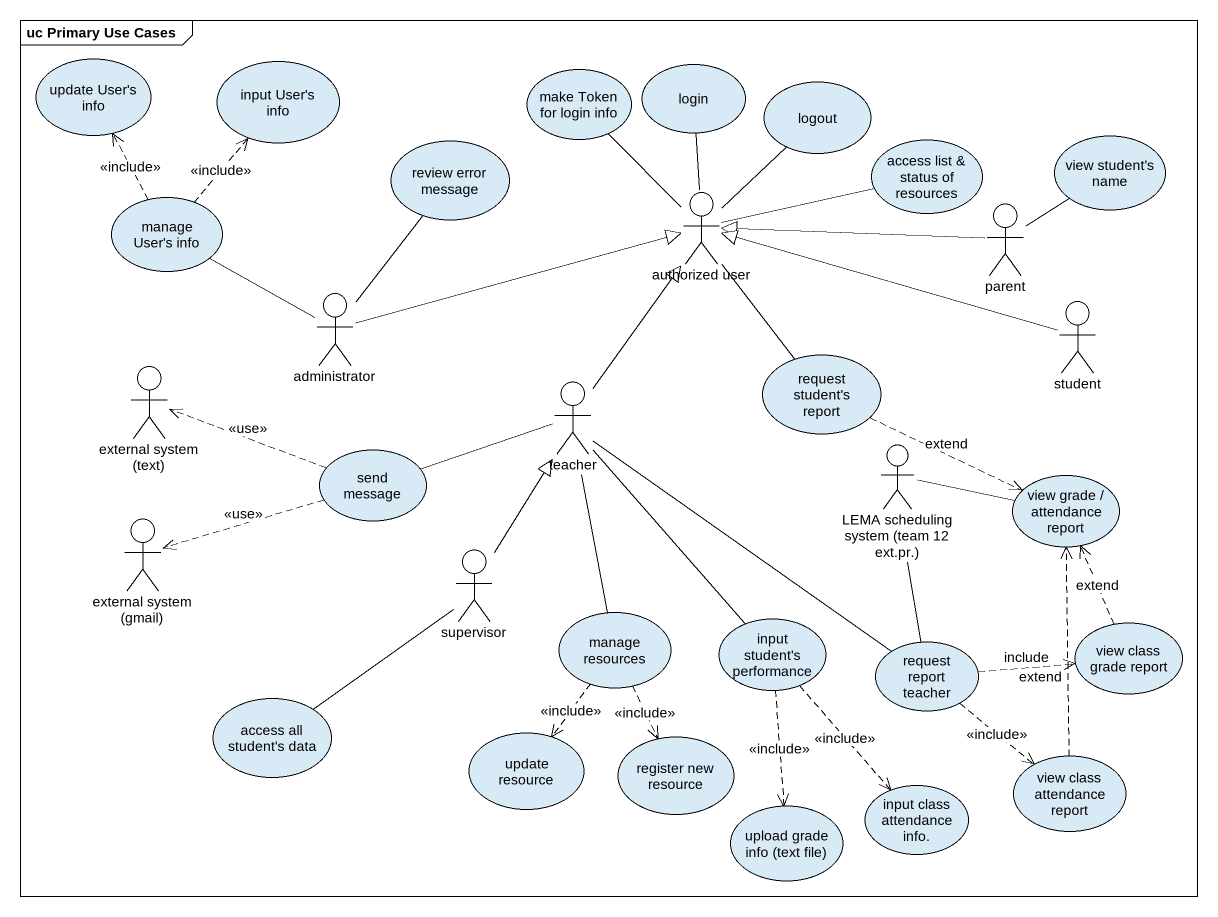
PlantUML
@startuml
mainframe uc Primary Use Cases
usecase "update User's info" as update_User_s_info
usecase "input User's info" as input_User_s_info
usecase "make Token for login info" as make_Token_for_login_info
usecase login
usecase logout
usecase "review error message" as review_error_message
usecase "access list & status of resources" as access_list_status_of
usecase "view student's name" as view_student_s_name
usecase "manage User's info" as manage_User_s_info
actor "authorized user" as authorized_user
actor parent
actor administrator
actor student
actor "external system (text)" as external_system_text
actor teacher
usecase "request student's report" as request_student_s_report
usecase "send message" as send_message
actor "LEMA scheduling system (team 12 ext.pr.)" as LEMA_scheduling_system_team
actor "external system (gmail)" as external_system_gmail
usecase "view grade / attendance report" as view_grade_attendance_report
actor supervisor
usecase "manage resources" as manage_resources
usecase "input student's performance" as input_student_s_performance
usecase "view class grade report" as view_class_grade_report
usecase "request report teacher" as request_report_teacher
usecase "access all student's data" as access_all_student_s_data
usecase "update resource" as update_resource
usecase "register new resource" as register_new_resource
usecase "upload grade info (text file)" as upload_grade_info_text_file
usecase "input class attendance info." as input_class_attendance_info
usecase "view class attendance report" as view_class_attendance_report
make_Token_for_login_info -- authorized_user
login -- authorized_user
logout -- authorized_user
review_error_message -- administrator
access_list_status_of -left- authorized_user
view_student_s_name -- parent
manage_User_s_info .up.> update_User_s_info : <<include>>
manage_User_s_info .up.> input_User_s_info : <<include>>
manage_User_s_info -- administrator
authorized_user -- request_student_s_report
parent -left-|> authorized_user
administrator -right-|> authorized_user
student -left-|> authorized_user
teacher -up-|> authorized_user
teacher -left- send_message
request_student_s_report .right.> view_grade_attendance_report : extend
send_message .left.> external_system_text : <<use>>
send_message .left.> external_system_gmail : <<use>>
view_grade_attendance_report -left- LEMA_scheduling_system_team
supervisor -up-|> teacher
manage_resources -up- teacher
manage_resources ..> update_resource : <<include>>
manage_resources ..> register_new_resource : <<include>>
input_student_s_performance -up- teacher
input_student_s_performance ..> upload_grade_info_text_file : <<include>>
input_student_s_performance ..> input_class_attendance_info : <<include>>
view_class_grade_report .up.> view_grade_attendance_report : extend
request_report_teacher -up- teacher
request_report_teacher -up- LEMA_scheduling_system_team
request_report_teacher .right.> view_class_grade_report : include
request_report_teacher ..> view_class_attendance_report : <<include>>
access_all_student_s_data -up- supervisor
view_class_attendance_report .up.> view_grade_attendance_report : extend
@enduml
